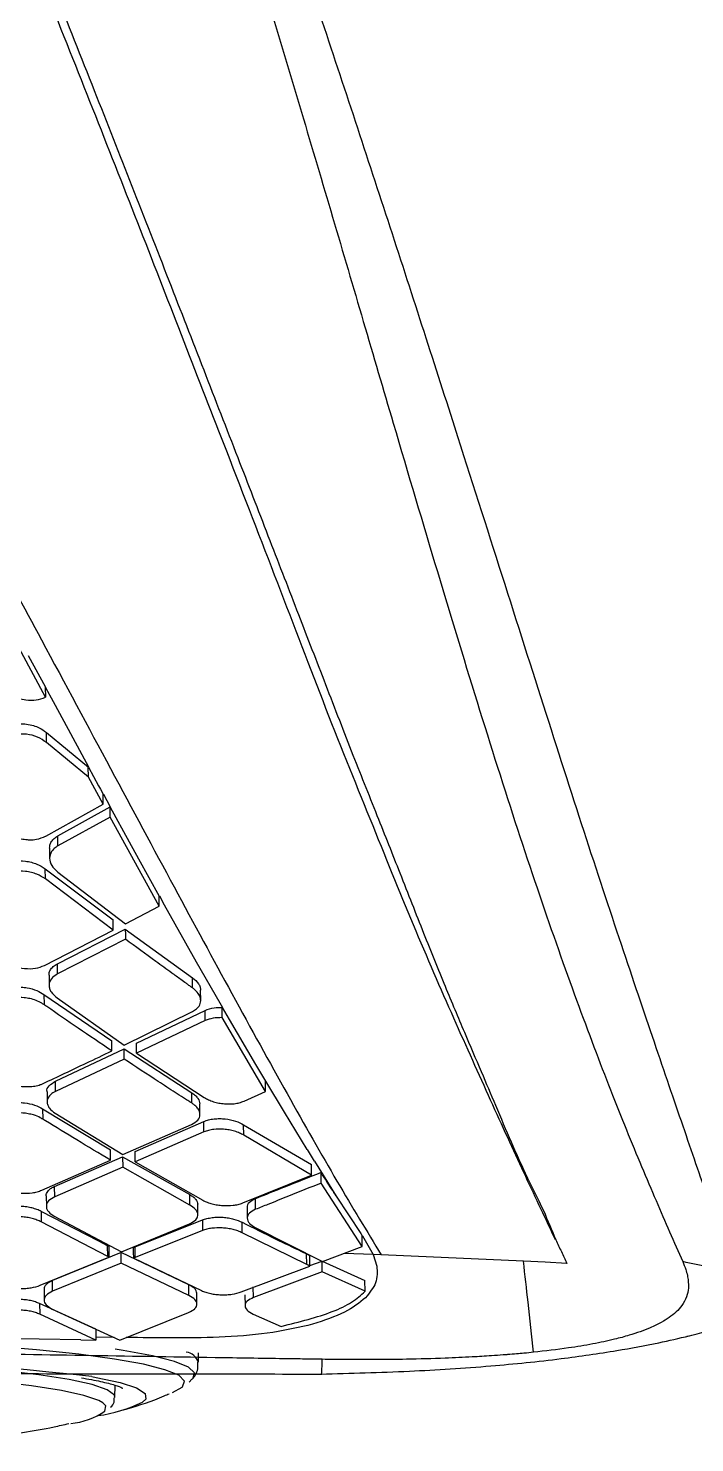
# Model space of a CAD drawing. Extents: x 832 to 912, y 781 to 934.
# Drawn here: x 856.864 to 858.048, y 877.857 to 880.372 of the extents above; entities that cross this region are included whole.
import ezdxf

# ---------------------------------------------------------------- set-up
doc = ezdxf.new("R2010")
doc.units = 0
doc.header["$MEASUREMENT"] = 0
doc.layers.add('1', color=4, linetype='Continuous')

# ---------------------------------------------------------------- blocks, each defined once
blk = doc.blocks.new('pillow top view')
at = {"layer": '1', "color": 3, "linetype": 'Continuous', "lineweight": 25}
for p, q in [((4.2949, -4.7169), (4.2089, -4.5401)), ((4.2676, -4.6417), (4.2956, -4.6992)), ((4.2954, -4.6989), (4.2949, -4.7169)), ((4.2961, -4.6994), (4.3084, -4.7247)), ((4.3086, -4.7252), (4.3261, -4.7609)), ((4.326, -4.7609), (4.3668, -4.8438)), ((4.2937, -4.7974), (4.2942, -4.7794)), ((4.3657, -4.8618), (4.2937, -4.7974)), ((4.2942, -4.7794), (4.3665, -4.844)), ((4.3657, -4.8618), (4.3663, -4.8438)), ((4.3664, -4.8439), (4.3831, -4.8779)), ((4.3901, -4.9112), (4.3658, -4.8618)), ((4.3831, -4.8779), (4.3861, -4.8839)), ((4.3862, -4.8842), (4.3907, -4.8932)), ((4.3901, -4.9112), (4.3907, -4.8932)), ((4.3911, -4.8933), (4.4025, -4.9164)), ((4.2857, -4.9639), (4.3901, -4.9112)), ((4.3074, -4.9639), (4.4024, -4.9164)), ((4.4016, -4.9345), (4.4022, -4.9166)), ((4.4022, -4.9165), (4.4337, -4.9799)), ((4.4016, -4.9345), (4.3068, -4.9819)), ((4.4824, -5.0962), (4.4016, -4.9345)), ((4.3068, -4.9819), (4.3074, -4.9639)), ((4.2917, -4.9856), (4.2911, -5.0035)), ((4.4337, -4.9799), (4.449, -5.0105)), ((4.282, -5.0397), (4.2825, -5.0217)), ((4.2825, -5.0216), (4.3993, -5.1174)), ((4.3046, -5.0286), (4.4213, -5.1249)), ((4.449, -5.0105), (4.4829, -5.0781)), ((4.3988, -5.1355), (4.282, -5.0397)), ((4.4824, -5.0962), (4.483, -5.0782)), ((4.4834, -5.0781), (4.4915, -5.0941)), ((4.4213, -5.1249), (4.4824, -5.0962)), ((4.4914, -5.0942), (4.5442, -5.1974)), ((4.3988, -5.1355), (4.3993, -5.1174)), ((4.2743, -5.1933), (4.3988, -5.1355)), ((4.42, -5.1526), (4.2968, -5.2093)), ((4.2973, -5.1912), (4.4205, -5.1345)), ((4.4205, -5.1345), (4.5363, -5.2257)), ((4.2968, -5.2093), (4.2973, -5.1912)), ((4.5441, -5.1974), (4.5829, -5.2721)), ((4.2817, -5.2112), (4.2811, -5.2292)), ((4.5358, -5.2438), (4.5363, -5.2257)), ((4.2714, -5.2448), (4.2709, -5.2629)), ((4.2714, -5.2447), (4.3885, -5.3318)), ((4.2943, -5.2519), (4.4105, -5.3404)), ((4.5493, -5.2667), (4.5499, -5.2486)), ((4.5829, -5.2721), (4.5853, -5.2767)), ((4.5853, -5.2767), (4.5873, -5.2805)), ((4.5862, -5.2987), (4.5868, -5.2806)), ((4.5868, -5.2806), (4.5985, -5.3027)), ((4.4105, -5.3404), (4.534, -5.2858)), ((4.556, -5.3028), (4.4317, -5.3559)), ((4.4323, -5.3377), (4.5566, -5.2846)), ((4.556, -5.3028), (4.5566, -5.2846)), ((4.658, -5.4332), (4.5862, -5.2987)), ((4.5985, -5.3027), (4.642, -5.3843)), ((4.3879, -5.35), (4.3885, -5.3319)), ((4.2855, -5.3997), (4.4097, -5.3473)), ((4.4092, -5.3655), (4.4097, -5.3473)), ((4.4098, -5.3473), (4.527, -5.43)), ((4.4318, -5.3559), (4.5489, -5.4393)), ((4.4092, -5.3655), (4.2849, -5.418)), ((4.2849, -5.418), (4.2855, -5.3998)), ((4.642, -5.3843), (4.6585, -5.4148)), ((4.2699, -5.4178), (4.2693, -5.4361)), ((4.5264, -5.4484), (4.527, -5.43)), ((4.658, -5.4332), (4.6585, -5.4149)), ((4.6588, -5.4147), (4.6895, -5.4711)), ((4.2609, -5.4479), (4.2604, -5.4662)), ((4.2609, -5.4478), (4.3783, -5.5254)), ((4.2829, -5.4568), (4.4003, -5.535)), ((4.54, -5.4689), (4.5406, -5.4505)), ((4.6194, -5.4485), (4.658, -5.4332)), ((4.4222, -5.5302), (4.5463, -5.482)), ((4.5457, -5.5004), (4.5463, -5.482)), ((4.6897, -5.4711), (4.7275, -5.539)), ((4.4003, -5.535), (4.5244, -5.4861)), ((4.5457, -5.5004), (4.4216, -5.5487)), ((4.6162, -5.5091), (4.6167, -5.4907)), ((4.6167, -5.4907), (4.7342, -5.566)), ((4.3777, -5.5438), (4.3783, -5.5254)), ((4.4216, -5.5487), (4.4222, -5.5303)), ((4.7336, -5.5847), (4.6162, -5.5091)), ((4.2536, -5.5925), (4.3777, -5.5438)), ((4.399, -5.5575), (4.2761, -5.6052)), ((4.2767, -5.5866), (4.3996, -5.539)), ((4.3996, -5.539), (4.399, -5.5575)), ((4.5154, -5.6294), (4.399, -5.5575)), ((4.3996, -5.539), (4.516, -5.6107)), ((4.4216, -5.5487), (4.5391, -5.6219)), ((4.7276, -5.539), (4.7396, -5.5603)), ((4.7336, -5.5847), (4.7342, -5.5661)), ((4.7398, -5.5603), (4.7762, -5.6237)), ((4.7503, -5.5996), (4.7509, -5.5809)), ((4.2611, -5.6029), (4.2606, -5.6215)), ((4.2761, -5.6052), (4.2767, -5.5866)), ((4.6096, -5.6294), (4.7336, -5.5847)), ((4.8189, -5.7153), (4.7504, -5.5996)), ((4.2511, -5.6302), (4.2505, -5.6488)), ((4.252, -5.6307), (4.2511, -5.6302)), ((4.35, -5.6867), (4.252, -5.6307)), ((4.5154, -5.6294), (4.516, -5.6107)), ((4.5291, -5.6474), (4.5297, -5.6286)), ((4.6321, -5.6416), (4.6327, -5.6228)), ((4.7762, -5.6237), (4.8171, -5.692)), ((4.366, -5.7147), (4.2505, -5.6488)), ((4.2739, -5.6396), (4.3907, -5.7079)), ((4.4243, -5.6966), (4.5367, -5.6568)), ((4.5367, -5.6568), (4.5361, -5.6757)), ((4.6172, -5.638), (4.6166, -5.6568)), ((4.3907, -5.7079), (4.5139, -5.6626)), ((4.5361, -5.6757), (4.4149, -5.7186)), ((4.6066, -5.6825), (4.6072, -5.6636)), ((4.7189, -5.7435), (4.6066, -5.6825)), ((4.63, -5.674), (4.7469, -5.7391)), ((4.3902, -5.7087), (4.2662, -5.7539)), ((4.3586, -5.6915), (4.35, -5.6867)), ((4.3665, -5.6959), (4.3586, -5.6915)), ((4.366, -5.7147), (4.3665, -5.6959)), ((4.3896, -5.7277), (4.3902, -5.7088)), ((4.508, -5.7709), (4.3902, -5.7087)), ((4.4127, -5.7007), (4.4155, -5.6997)), ((4.4149, -5.7186), (4.4155, -5.6997)), ((4.4155, -5.6997), (4.4243, -5.6966)), ((4.8171, -5.692), (4.8195, -5.6962)), ((4.8189, -5.7153), (4.8195, -5.6962)), ((4.8199, -5.6961), (4.8376, -5.7302)), ((4.2442, -5.7614), (4.3682, -5.716)), ((4.3896, -5.7277), (4.2656, -5.7728)), ((4.5074, -5.7899), (4.3896, -5.7277)), ((4.4121, -5.7196), (4.5299, -5.7821)), ((4.7107, -5.7197), (4.7195, -5.7244)), ((4.7189, -5.7435), (4.7195, -5.7244)), ((4.7244, -5.7464), (4.725, -5.7272)), ((4.7469, -5.7391), (4.8189, -5.7153)), ((4.8376, -5.7304), (4.7863, -5.7261)), ((4.852, -5.7314), (4.8376, -5.7302)), ((4.8377, -5.7302), (4.8433, -5.7512)), ((5.104, -5.7529), (4.852, -5.7314)), ((4.2656, -5.7728), (4.2662, -5.754)), ((4.6005, -5.7874), (4.7244, -5.7464)), ((4.7458, -5.7574), (4.6219, -5.7982)), ((4.7244, -5.7454), (4.7464, -5.7382)), ((4.7458, -5.7574), (4.7464, -5.7382)), ((4.8206, -5.795), (4.7458, -5.7574)), ((4.7464, -5.7382), (4.8213, -5.7757)), ((4.2506, -5.769), (4.25, -5.7879)), ((4.5074, -5.7899), (4.508, -5.7709)), ((4.6219, -5.7982), (4.6225, -5.779)), ((4.8206, -5.795), (4.8213, -5.7757)), ((4.2418, -5.7938), (4.2412, -5.8127)), ((4.3398, -5.8435), (4.2418, -5.7938)), ((4.2638, -5.8044), (4.3817, -5.8642)), ((4.5212, -5.8057), (4.5218, -5.7867)), ((4.607, -5.793), (4.6064, -5.8121)), ((4.3392, -5.8625), (4.2412, -5.8127)), ((4.3817, -5.8642), (4.5057, -5.82)), ((4.6202, -5.8275), (4.6693, -5.8514)), ((4.3122, -5.861), (4.0694, -5.8472)), ((4.3398, -5.8436), (4.3392, -5.8626)), ((4.3718, -5.8592), (4.3394, -5.8576)), ((4.3122, -5.861), (4.3392, -5.8626))]:
    blk.add_line(p, q, dxfattribs=at)
at = {"layer": '1', "color": 3, "linetype": 'Continuous', "lineweight": 25, "flags": 128}
for points in [[(4.4205, -5.1345), (4.4202, -5.1446), (4.42, -5.1526)], [(4.4318, -5.3559), (4.4321, -5.3457), (4.4323, -5.3377)], [(4.3688, -5.6971), (4.3685, -5.7077), (4.3682, -5.716)], [(4.4121, -5.7196), (4.4124, -5.709), (4.4127, -5.7007)], [(5.1812, -5.7597), (5.1426, -5.7563), (5.104, -5.753)], [(4.7398, -5.9128), (4.728, -5.9122), (4.7187, -5.9117)]]:
    blk.add_lwpolyline(points, dxfattribs=at)
at = {"layer": '1', "color": 3, "linetype": 'Continuous', "lineweight": 25}
for points, knots in [([(5.8884, -5.6198), (5.8879, -5.5739), (5.8869, -5.4801), (5.8764, -5.3125), (5.8606, -5.1355), (5.8401, -4.9558), (5.816, -4.7776), (5.7855, -4.5779), (5.7485, -4.3609), (5.7054, -4.1323), (5.6631, -3.9241), (5.6275, -3.7581), (5.5986, -3.6283), (5.5768, -3.5319), (5.5555, -3.44), (5.535, -3.3527), (5.5146, -3.2676), (5.4921, -3.1748), (5.4647, -3.0634), (5.4292, -2.922), (5.3846, -2.7483), (5.33, -2.5404), (5.2651, -2.2989), (5.1892, -2.0226), (5.1049, -1.7212), (5.0444, -1.5096), (5.0142, -1.4037)], [0, 0, 0, 0, 0.057912, 0.118209, 0.174442, 0.226943, 0.275916, 0.321493, 0.383596, 0.437845, 0.484672, 0.527325, 0.549538, 0.570566, 0.590423, 0.609121, 0.62667, 0.644687, 0.667926, 0.696694, 0.732769, 0.774945, 0.823277, 0.877866, 0.93885, 1, 1, 1, 1]), ([(4.9473, -1.4482), (4.9907, -1.5933), (5.0774, -1.8832), (5.2023, -2.3076), (5.3209, -2.7224), (5.4311, -3.1261), (5.5317, -3.5189), (5.6212, -3.8994), (5.6983, -4.2645), (5.7608, -4.6093), (5.8041, -4.9026), (5.8318, -5.1484), (5.8478, -5.3513), (5.8551, -5.5369), (5.8537, -5.6395), (5.853, -5.6908)], [0, 0, 0, 0, 0.083388, 0.166545, 0.249266, 0.331863, 0.414655, 0.498053, 0.581911, 0.665729, 0.748937, 0.811246, 0.87376, 0.936869, 1, 1, 1, 1]), ([(4.2995, -1.9283), (4.3399, -2.0605), (4.4207, -2.3249), (4.5331, -2.7213), (4.641, -3.1154), (4.7429, -3.5051), (4.8402, -3.8875), (4.9254, -4.2283), (5.0004, -4.524), (5.0658, -4.7741), (5.1285, -5.0031), (5.1887, -5.2056), (5.2451, -5.3806), (5.2967, -5.5297), (5.3448, -5.6576), (5.3729, -5.7291), (5.3869, -5.7648)], [0, 0, 0, 0, 0.082411, 0.164951, 0.247638, 0.330248, 0.412935, 0.496232, 0.559503, 0.622548, 0.685579, 0.749219, 0.81255, 0.875197, 0.937632, 1, 1, 1, 1]), ([(4.3322, -1.9182), (4.3762, -2.052), (4.4641, -2.3201), (4.5899, -2.7209), (4.7118, -3.119), (4.8279, -3.5118), (4.9382, -3.8969), (5.0335, -4.2391), (5.115, -4.5349), (5.1836, -4.7841), (5.2464, -5.0114), (5.3043, -5.2119), (5.3555, -5.3861), (5.4001, -5.5354), (5.4388, -5.6648), (5.4612, -5.7372), (5.4724, -5.7733)], [0, 0, 0, 0, 0.082589, 0.165416, 0.24837, 0.331192, 0.414034, 0.497446, 0.56062, 0.623393, 0.686188, 0.749611, 0.812567, 0.875073, 0.937549, 1, 1, 1, 1]), ([(5.1625, -5.717), (5.1467, -5.6799), (5.1151, -5.6058), (5.0619, -5.4761), (5.0024, -5.3291), (4.937, -5.1615), (4.8688, -4.9716), (4.7929, -4.7604), (4.717, -4.5331), (4.6186, -4.2465), (4.4985, -3.8956), (4.3534, -3.4812), (4.201, -3.059), (4.042, -2.6332), (3.9299, -2.3481), (3.8738, -2.2056)], [0, 0, 0, 0, 0.062561, 0.125095, 0.187382, 0.249789, 0.312754, 0.37631, 0.439124, 0.501607, 0.601699, 0.701611, 0.80118, 0.900668, 1, 1, 1, 1]), ([(3.8885, -2.2006), (3.935, -2.3188), (4.0304, -2.5613), (4.1653, -2.9208), (4.2982, -3.2842), (4.4239, -3.6386), (4.5432, -3.9828), (4.6346, -4.2493), (4.7017, -4.4451), (4.7473, -4.5792), (4.7916, -4.709), (4.834, -4.833), (4.8751, -4.9492), (4.9139, -5.0592), (4.9495, -5.1621), (4.9837, -5.2573), (5.0147, -5.3401), (5.042, -5.4113), (5.0667, -5.4774), (5.0899, -5.5386), (5.1154, -5.6023), (5.1429, -5.6615), (5.1567, -5.6997), (5.163, -5.717)], [0, 0, 0, 0, 0.082249, 0.168726, 0.250938, 0.337838, 0.421226, 0.501438, 0.538138, 0.573957, 0.608923, 0.645818, 0.681064, 0.714276, 0.751294, 0.786327, 0.81865, 0.848238, 0.87506, 0.90615, 0.934321, 0.970126, 1, 1, 1, 1]), ([(3.4867, -3.0464), (3.5613, -3.1829), (3.7109, -3.4565), (3.9182, -3.8593), (4.1133, -4.2486), (4.2745, -4.5782), (4.4057, -4.8484), (4.5102, -5.0634), (4.6074, -5.2619), (4.6972, -5.4412), (4.7802, -5.6021), (4.8281, -5.6884), (4.852, -5.7315)], [0, 0, 0, 0, 0.128088, 0.256805, 0.38361, 0.50883, 0.593009, 0.67492, 0.754537, 0.836903, 0.918629, 1, 1, 1, 1]), ([(4.2272, -4.7041), (4.2319, -4.7078), (4.2371, -4.7119), (4.2446, -4.7153), (4.2504, -4.7178), (4.2619, -4.721), (4.279, -4.7221), (4.2896, -4.7187), (4.2949, -4.7169)], [0, 0, 0, 0, 0.249673, 0.279532, 0.331353, 0.500502, 0.75044, 1, 1, 1, 1]), ([(4.2238, -4.7681), (4.2283, -4.7662), (4.2357, -4.7632), (4.2483, -4.7622), (4.2599, -4.763), (4.2714, -4.766), (4.2836, -4.7711), (4.2903, -4.7763), (4.2942, -4.7794)], [0, 0, 0, 0, 0.216155, 0.35022, 0.501063, 0.661205, 0.797879, 1, 1, 1, 1]), ([(4.2937, -4.7974), (4.2886, -4.7937), (4.2786, -4.7862), (4.259, -4.7806), (4.2392, -4.7799), (4.2286, -4.784), (4.2233, -4.7861)], [0, 0, 0, 0, 0.249871, 0.499995, 0.75017, 1, 1, 1, 1]), ([(4.2153, -4.953), (4.2199, -4.9563), (4.2271, -4.9615), (4.2395, -4.9661), (4.2472, -4.9679), (4.2529, -4.9687), (4.2594, -4.9693), (4.2716, -4.9691), (4.2804, -4.9658), (4.2856, -4.9639)], [0, 0, 0, 0, 0.230969, 0.360898, 0.500014, 0.528951, 0.580398, 0.750363, 1, 1, 1, 1]), ([(4.2918, -4.9856), (4.2919, -4.9837), (4.2923, -4.9796), (4.2953, -4.9737), (4.3002, -4.9681), (4.305, -4.9653), (4.3074, -4.9639)], [0, 0, 0, 0, 0.215348, 0.470258, 0.731758, 1, 1, 1, 1]), ([(4.3068, -4.9819), (4.3044, -4.9833), (4.2997, -4.9861), (4.2935, -4.993), (4.2899, -5.0031), (4.2928, -5.0166), (4.3006, -5.0246), (4.3046, -5.0286)], [0, 0, 0, 0, 0.136359, 0.265415, 0.500814, 0.750559, 1, 1, 1, 1]), ([(4.282, -5.0397), (4.2773, -5.0364), (4.2701, -5.0314), (4.2577, -5.0269), (4.2443, -5.0239), (4.2273, -5.0234), (4.2168, -5.0272), (4.2115, -5.0291)], [0, 0, 0, 0, 0.230738, 0.360887, 0.500615, 0.750228, 1, 1, 1, 1]), ([(4.2121, -5.0111), (4.2174, -5.0092), (4.2279, -5.0054), (4.245, -5.0059), (4.2583, -5.0089), (4.2707, -5.0134), (4.2779, -5.0184), (4.2825, -5.0216)], [0, 0, 0, 0, 0.250595, 0.500819, 0.640355, 0.770167, 1, 1, 1, 1]), ([(4.5358, -5.2438), (4.5351, -5.2433), (4.5339, -5.2424), (4.5318, -5.2408), (4.5287, -5.2384), (4.5232, -5.2341), (4.5133, -5.2264), (4.496, -5.2128), (4.4641, -5.1877), (4.4375, -5.1665), (4.42, -5.1526)], [0, 0, 0, 0, 0.017052, 0.030414, 0.054398, 0.097301, 0.174038, 0.31054, 0.546082, 1, 1, 1, 1]), ([(4.2039, -5.1834), (4.209, -5.1866), (4.2191, -5.1932), (4.2389, -5.198), (4.2587, -5.1986), (4.2691, -5.1951), (4.2744, -5.1933)], [0, 0, 0, 0, 0.249422, 0.499789, 0.74922, 1, 1, 1, 1]), ([(4.2819, -5.2112), (4.2819, -5.2101), (4.2819, -5.2067), (4.2844, -5.2015), (4.2893, -5.1956), (4.2946, -5.1927), (4.2973, -5.1912)], [0, 0, 0, 0, 0.142733, 0.411518, 0.697264, 1, 1, 1, 1]), ([(4.201, -5.2352), (4.2041, -5.234), (4.2102, -5.2317), (4.2209, -5.2302), (4.2315, -5.2302), (4.2446, -5.232), (4.259, -5.2366), (4.2675, -5.2422), (4.2714, -5.2447)], [0, 0, 0, 0, 0.155961, 0.303026, 0.441238, 0.570656, 0.802318, 1, 1, 1, 1]), ([(4.2968, -5.2093), (4.2926, -5.2118), (4.2842, -5.2169), (4.2806, -5.2266), (4.2814, -5.2347), (4.2847, -5.2429), (4.2905, -5.2483), (4.2943, -5.2519)], [0, 0, 0, 0, 0.249559, 0.499434, 0.630937, 0.758309, 1, 1, 1, 1]), ([(4.5363, -5.2257), (4.5402, -5.2293), (4.546, -5.2347), (4.5495, -5.2427), (4.5497, -5.2466), (4.5498, -5.2486)], [0, 0, 0, 0, 0.491322, 0.748537, 1, 1, 1, 1]), ([(4.2709, -5.2629), (4.2704, -5.2626), (4.2691, -5.2618), (4.2648, -5.2588), (4.2572, -5.2547), (4.2466, -5.2512), (4.2335, -5.2486), (4.2209, -5.2482), (4.2089, -5.25), (4.2034, -5.2522), (4.2004, -5.2533)], [0, 0, 0, 0, 0.025399, 0.07036, 0.219455, 0.371805, 0.495756, 0.723916, 0.85114, 1, 1, 1, 1]), ([(4.534, -5.2858), (4.5366, -5.2843), (4.5415, -5.2817), (4.5473, -5.2755), (4.5498, -5.2685), (4.5489, -5.2607), (4.5454, -5.253), (4.5402, -5.2479), (4.5362, -5.2442), (4.5358, -5.2438)], [0, 0, 0, 0, 0.153996, 0.284163, 0.503222, 0.629079, 0.773857, 0.974197, 1, 1, 1, 1]), ([(4.3879, -5.35), (4.3685, -5.3358), (4.3311, -5.3083), (4.2933, -5.28), (4.275, -5.266), (4.2747, -5.2657), (4.2734, -5.2648), (4.2722, -5.2639), (4.271, -5.2629), (4.2709, -5.2629), (4.2709, -5.2629), (4.2709, -5.2629)], [0, 0, 0, 0, 0.496622, 0.959959, 0.966008, 0.9681, 0.968333, 0.997854, 0.999384, 0.99993, 1, 1, 1, 1]), ([(4.5566, -5.2846), (4.5617, -5.2829), (4.5708, -5.2799), (4.5821, -5.2804), (4.5871, -5.2805)], [0, 0, 0, 0, 0.5620662, 1, 1, 1, 1]), ([(4.5862, -5.2987), (4.5806, -5.2986), (4.5694, -5.2983), (4.5605, -5.3013), (4.556, -5.3028)], [0, 0, 0, 0, 0.498902, 1, 1, 1, 1]), ([(4.2637, -5.403), (4.2897, -5.392), (4.3311, -5.3743), (4.3725, -5.3566), (4.3879, -5.35)], [0, 0, 0, 0, 0.62805, 1, 1, 1, 1]), ([(4.5264, -5.4484), (4.5263, -5.4483), (4.5262, -5.4482), (4.5259, -5.448), (4.5257, -5.4479), (4.5255, -5.4478), (4.5252, -5.4475), (4.5243, -5.4469), (4.5222, -5.4455), (4.5179, -5.4425), (4.5095, -5.4367), (4.4925, -5.4248), (4.4583, -5.4008), (4.4289, -5.3796), (4.4092, -5.3655)], [0, 0, 0, 0, 0.0018557, 0.0037456, 0.006643, 0.007661, 0.0077775, 0.0154875, 0.0309065, 0.0617715, 0.1235681, 0.2474861, 0.4966046, 1, 1, 1, 1]), ([(4.1932, -5.3944), (4.1956, -5.3959), (4.2004, -5.399), (4.2091, -5.4027), (4.2185, -5.4054), (4.2282, -5.4071), (4.2385, -5.4078), (4.2488, -5.4072), (4.2575, -5.4053), (4.262, -5.4037), (4.2637, -5.4031)], [0, 0, 0, 0, 0.124901, 0.249759, 0.374787, 0.500091, 0.622293, 0.766305, 0.912629, 1, 1, 1, 1]), ([(4.27, -5.4178), (4.27, -5.4177), (4.2688, -5.4139), (4.2733, -5.407), (4.2814, -5.4022), (4.2855, -5.3997)], [0, 0, 0, 0, 0.014058, 0.507249, 1, 1, 1, 1]), ([(4.2849, -5.418), (4.2833, -5.4188), (4.2788, -5.4209), (4.2721, -5.4264), (4.2687, -5.4339), (4.2698, -5.4415), (4.2733, -5.4489), (4.2791, -5.4537), (4.2829, -5.4568)], [0, 0, 0, 0, 0.091968, 0.250207, 0.499731, 0.637344, 0.766687, 1, 1, 1, 1]), ([(4.527, -5.43), (4.5292, -5.4317), (4.5335, -5.4351), (4.5392, -5.4422), (4.54, -5.4472), (4.5404, -5.4505)], [0, 0, 0, 0, 0.265047, 0.523132, 1, 1, 1, 1]), ([(4.2604, -5.4662), (4.2599, -5.4659), (4.2586, -5.4653), (4.2537, -5.4621), (4.2458, -5.4585), (4.2351, -5.4555), (4.2225, -5.4534), (4.2097, -5.4533), (4.1979, -5.4551), (4.1926, -5.457), (4.1899, -5.458)], [0, 0, 0, 0, 0.0247184, 0.074696, 0.2510237, 0.3742962, 0.5008329, 0.7312498, 0.8609096, 1, 1, 1, 1]), ([(4.1904, -5.4397), (4.1933, -5.4387), (4.1988, -5.4367), (4.2087, -5.4352), (4.2188, -5.4349), (4.2318, -5.4361), (4.2473, -5.44), (4.2565, -5.4453), (4.2609, -5.4478)], [0, 0, 0, 0, 0.14305, 0.280701, 0.413089, 0.540343, 0.779105, 1, 1, 1, 1]), ([(4.5244, -5.4861), (4.5286, -5.484), (4.5369, -5.4798), (4.5405, -5.4711), (4.5396, -5.4637), (4.5364, -5.4574), (4.5316, -5.4523), (4.5277, -5.4497), (4.5265, -5.4485), (4.5264, -5.4484)], [0, 0, 0, 0, 0.250078, 0.498675, 0.628278, 0.77526, 0.932812, 0.991468, 1, 1, 1, 1]), ([(4.5489, -5.4393), (4.5513, -5.4408), (4.5561, -5.4439), (4.5648, -5.4475), (4.5743, -5.4503), (4.5867, -5.4525), (4.5994, -5.4529), (4.6112, -5.4513), (4.6166, -5.4495), (4.6194, -5.4485)], [0, 0, 0, 0, 0.12495, 0.249804, 0.374851, 0.50038, 0.726801, 0.857619, 1, 1, 1, 1]), ([(4.3777, -5.5438), (4.3583, -5.5312), (4.3208, -5.5069), (4.283, -5.4813), (4.2645, -5.469), (4.2642, -5.4688), (4.2641, -5.4687), (4.263, -5.4678), (4.2617, -5.467), (4.2605, -5.4662), (4.2604, -5.4662), (4.2604, -5.4662), (4.2604, -5.4662)], [0, 0, 0, 0, 0.496571, 0.960008, 0.966039, 0.967655, 0.968246, 0.968328, 0.997877, 0.999403, 0.999938, 1, 1, 1, 1]), ([(4.5463, -5.482), (4.5491, -5.481), (4.5546, -5.4792), (4.5644, -5.4779), (4.5745, -5.4777), (4.5875, -5.479), (4.603, -5.4829), (4.6123, -5.4881), (4.6167, -5.4907)], [0, 0, 0, 0, 0.14294, 0.28039, 0.412558, 0.539646, 0.778328, 1, 1, 1, 1]), ([(4.6162, -5.5091), (4.6138, -5.5077), (4.6091, -5.5048), (4.6004, -5.5013), (4.5909, -5.4986), (4.5782, -5.4964), (4.5655, -5.4962), (4.5537, -5.4978), (4.5484, -5.4995), (4.5457, -5.5004)], [0, 0, 0, 0, 0.123481, 0.247794, 0.37335, 0.500533, 0.731312, 0.860974, 1, 1, 1, 1]), ([(-5.2537, -5.5368), (-5.1546, -5.5407), (-4.9525, -5.5486), (-4.664, -5.5598), (-4.405, -5.5697), (-4.196, -5.5776), (-4.0199, -5.5843), (-3.8558, -5.5905), (-3.6811, -5.5972), (-3.4658, -5.6053), (-3.2041, -5.6152), (-2.8915, -5.6269), (-2.5502, -5.6398), (-2.0255, -5.6597), (-1.3376, -5.6861), (-0.5048, -5.7191), (0.4298, -5.757), (1.4714, -5.8004), (2.367, -5.8388), (3.0054, -5.8661), (3.4037, -5.8831), (3.8366, -5.9015), (4.2853, -5.9204), (4.5897, -5.9329), (4.7377, -5.939)], [0, 0, 0, 0, 0.029764, 0.060686, 0.086609, 0.107532, 0.123453, 0.139473, 0.156828, 0.175894, 0.204114, 0.235404, 0.269759, 0.306592, 0.392937, 0.476282, 0.556631, 0.673579, 0.789037, 0.825557, 0.865275, 0.908612, 0.955569, 1, 1, 1, 1]), ([(4.7509, -5.5809), (4.7289, -5.5887), (4.6895, -5.6027), (4.6501, -5.6167), (4.6327, -5.6228)], [0, 0, 0, 0, 0.559996, 1, 1, 1, 1]), ([(4.7762, -5.6236), (4.7709, -5.6148), (4.7626, -5.6008), (4.7541, -5.5863), (4.7509, -5.5809)], [0, 0, 0, 0, 0.627978, 1, 1, 1, 1]), ([(4.1831, -5.5854), (4.1855, -5.5868), (4.1904, -5.5895), (4.1992, -5.5927), (4.2086, -5.5951), (4.2212, -5.5969), (4.2339, -5.5969), (4.2457, -5.5952), (4.2509, -5.5934), (4.2536, -5.5925)], [0, 0, 0, 0, 0.128025, 0.253934, 0.378099, 0.500967, 0.734028, 0.862921, 1, 1, 1, 1]), ([(4.2761, -5.6052), (4.272, -5.6073), (4.2636, -5.6115), (4.26, -5.6195), (4.261, -5.6263), (4.2646, -5.6329), (4.2703, -5.637), (4.2739, -5.6396)], [0, 0, 0, 0, 0.248673, 0.498766, 0.643402, 0.775227, 1, 1, 1, 1]), ([(4.2612, -5.6029), (4.2612, -5.6027), (4.2608, -5.5999), (4.2633, -5.5954), (4.2687, -5.5903), (4.2736, -5.5878), (4.2764, -5.5867), (4.2767, -5.5866)], [0, 0, 0, 0, 0.024731, 0.41862, 0.712765, 0.965846, 1, 1, 1, 1]), ([(4.7503, -5.5996), (4.7306, -5.6066), (4.6986, -5.618), (4.6592, -5.632), (4.6395, -5.639), (4.6321, -5.6416)], [0, 0, 0, 0, 0.5, 0.813765, 1, 1, 1, 1]), ([(4.2511, -5.6302), (4.2487, -5.6289), (4.2439, -5.6263), (4.2351, -5.6233), (4.2257, -5.621), (4.213, -5.6193), (4.2001, -5.6194), (4.1884, -5.6212), (4.1832, -5.6229), (4.1805, -5.6238)], [0, 0, 0, 0, 0.126883, 0.252401, 0.376991, 0.501172, 0.736661, 0.864848, 1, 1, 1, 1]), ([(4.5139, -5.6626), (4.518, -5.6606), (4.5259, -5.6569), (4.5288, -5.651), (4.5293, -5.6463), (4.5286, -5.6426), (4.525, -5.6362), (4.5191, -5.632), (4.5154, -5.6294)], [0, 0, 0, 0, 0.248653, 0.473592, 0.499383, 0.642195, 0.773274, 1, 1, 1, 1]), ([(4.516, -5.6107), (4.5182, -5.6122), (4.5225, -5.615), (4.5283, -5.6213), (4.5291, -5.6257), (4.5296, -5.6286)], [0, 0, 0, 0, 0.258053, 0.512464, 1, 1, 1, 1]), ([(4.5391, -5.6219), (4.5415, -5.6232), (4.5464, -5.6259), (4.5552, -5.629), (4.5646, -5.6313), (4.5772, -5.6332), (4.59, -5.6334), (4.6017, -5.6318), (4.6069, -5.6302), (4.6096, -5.6294)], [0, 0, 0, 0, 0.128243, 0.254121, 0.378124, 0.500855, 0.733677, 0.862661, 1, 1, 1, 1]), ([(4.6327, -5.6228), (4.6287, -5.6248), (4.6207, -5.6287), (4.6162, -5.6346), (4.6173, -5.6378), (4.6174, -5.638)], [0, 0, 0, 0, 0.485848, 0.971912, 1, 1, 1, 1]), ([(4.7187, -5.9117), (4.7181, -5.9116), (4.7134, -5.9114), (4.6978, -5.9105), (4.6421, -5.9075), (4.4341, -5.896), (3.6248, -5.8504), (2.0244, -5.7571), (0.579, -5.6935), (-0.2534, -5.6569)], [0, 0, 0, 0, 0.000353, 0.002828, 0.009436, 0.033986, 0.128384, 0.498019, 1, 1, 1, 1]), ([(4.2505, -5.6488), (4.2481, -5.6476), (4.2433, -5.645), (4.2345, -5.6419), (4.2251, -5.6397), (4.2124, -5.6379), (4.1995, -5.638), (4.1878, -5.6398), (4.1826, -5.6415), (4.18, -5.6424)], [0, 0, 0, 0, 0.126873, 0.252381, 0.376981, 0.501138, 0.736684, 0.86488, 1, 1, 1, 1]), ([(4.5367, -5.6568), (4.5393, -5.656), (4.5446, -5.6544), (4.5539, -5.6531), (4.5637, -5.6527), (4.5737, -5.6533), (4.5833, -5.6549), (4.5954, -5.6579), (4.6025, -5.6613), (4.6072, -5.6636)], [0, 0, 0, 0, 0.136456, 0.26883, 0.397523, 0.522921, 0.645492, 0.765711, 1, 1, 1, 1]), ([(4.6321, -5.6416), (4.628, -5.6436), (4.6196, -5.6475), (4.616, -5.655), (4.6171, -5.6614), (4.6206, -5.6676), (4.6264, -5.6716), (4.63, -5.674)], [0, 0, 0, 0, 0.248621, 0.499056, 0.644589, 0.776665, 1, 1, 1, 1]), ([(4.6066, -5.6825), (4.6042, -5.6812), (4.5994, -5.6787), (4.5906, -5.6758), (4.5812, -5.6736), (4.5684, -5.6718), (4.5555, -5.6717), (4.5438, -5.6733), (4.5387, -5.6749), (4.5361, -5.6757)], [0, 0, 0, 0, 0.127181, 0.252673, 0.377092, 0.501042, 0.736259, 0.864544, 1, 1, 1, 1]), ([(4.6072, -5.6636), (4.6268, -5.6745), (4.6614, -5.6938), (4.6958, -5.7119), (4.7107, -5.7197)], [0, 0, 0, 0, 0.566763, 1, 1, 1, 1]), ([(4.3688, -5.6971), (4.3684, -5.6969), (4.3676, -5.6964), (4.3669, -5.696), (4.3665, -5.6959)], [0, 0, 0, 0, 0.5602623, 1, 1, 1, 1]), ([(4.3682, -5.716), (4.3678, -5.7157), (4.367, -5.7153), (4.3663, -5.7149), (4.366, -5.7147)], [0, 0, 0, 0, 0.560092, 1, 1, 1, 1]), ([(4.4149, -5.7186), (4.4144, -5.7188), (4.4135, -5.7191), (4.4125, -5.7195), (4.4121, -5.7196)], [0, 0, 0, 0, 0.560134, 1, 1, 1, 1]), ([(4.7195, -5.7244), (4.7205, -5.7249), (4.7224, -5.7258), (4.7242, -5.7268), (4.725, -5.7272)], [0, 0, 0, 0, 0.56004, 1, 1, 1, 1]), ([(5.163, -5.717), (5.1661, -5.7242), (5.1722, -5.7386), (5.1782, -5.7526), (5.1812, -5.7597)], [0, 0, 0, 0, 0.497507, 1, 1, 1, 1]), ([(4.1736, -5.7563), (4.1761, -5.7575), (4.1809, -5.7599), (4.1898, -5.7627), (4.1991, -5.7646), (4.2088, -5.7657), (4.2185, -5.7659), (4.2313, -5.7651), (4.239, -5.7629), (4.2442, -5.7614)], [0, 0, 0, 0, 0.130335, 0.256806, 0.379918, 0.500283, 0.623232, 0.749276, 1, 1, 1, 1]), ([(4.2662, -5.7539), (4.2626, -5.7555), (4.2566, -5.7582), (4.2521, -5.7635), (4.2503, -5.767), (4.2507, -5.7689), (4.2507, -5.769)], [0, 0, 0, 0, 0.39917, 0.6679337, 0.9824374, 1, 1, 1, 1]), ([(4.7244, -5.7464), (4.7234, -5.7458), (4.7216, -5.7449), (4.7197, -5.7439), (4.7189, -5.7435)], [0, 0, 0, 0, 0.559882, 1, 1, 1, 1]), ([(4.8433, -5.7512), (4.8435, -5.7612), (4.8439, -5.7807), (4.8285, -5.798), (4.8211, -5.8064)], [0, 0, 0, 0, 0.51287, 1, 1, 1, 1]), ([(5.1154, -5.9153), (5.1134, -5.8859), (5.11, -5.8333), (5.1059, -5.7775), (5.104, -5.753)], [0, 0, 0, 0, 0.559575, 1, 1, 1, 1]), ([(4.2656, -5.7728), (4.2613, -5.7748), (4.2565, -5.7771), (4.2532, -5.7805), (4.2511, -5.7831), (4.2492, -5.7885), (4.2518, -5.7966), (4.2598, -5.8018), (4.2638, -5.8044)], [0, 0, 0, 0, 0.249013, 0.280464, 0.332994, 0.500879, 0.751761, 1, 1, 1, 1]), ([(4.5217, -5.7867), (4.5215, -5.7851), (4.5213, -5.7821), (4.5174, -5.7766), (4.5116, -5.7731), (4.508, -5.7709)], [0, 0, 0, 0, 0.282303, 0.552827, 1, 1, 1, 1]), ([(4.5299, -5.7821), (4.5324, -5.7833), (4.5373, -5.7855), (4.5461, -5.7882), (4.5555, -5.79), (4.5652, -5.7911), (4.5749, -5.7914), (4.5877, -5.7907), (4.5954, -5.7887), (4.6005, -5.7874)], [0, 0, 0, 0, 0.130666, 0.257141, 0.380056, 0.500235, 0.622997, 0.74888, 1, 1, 1, 1]), ([(5.3869, -5.7648), (5.3886, -5.7695), (5.3917, -5.7779), (5.3944, -5.7894), (5.3953, -5.7981), (5.3955, -5.8056), (5.3952, -5.8151), (5.3918, -5.8279), (5.3839, -5.8417), (5.3725, -5.8536), (5.3598, -5.8631), (5.3441, -5.872), (5.3264, -5.8797), (5.3067, -5.8864), (5.2854, -5.8924), (5.2577, -5.8988), (5.2213, -5.905), (5.1731, -5.9111), (5.1365, -5.9138), (5.1154, -5.9153)], [0, 0, 0, 0, 0.065071, 0.117528, 0.164418, 0.192892, 0.2281, 0.305987, 0.387462, 0.446911, 0.50322, 0.552425, 0.610396, 0.654967, 0.698808, 0.75237, 0.824236, 0.898692, 1, 1, 1, 1]), ([(5.4724, -5.7733), (5.4635, -5.7746), (5.4512, -5.7763), (5.4234, -5.775), (5.4029, -5.7693), (5.3869, -5.7648)], [0, 0, 0, 0, 0.3618783, 0.5029836, 1, 1, 1, 1]), ([(4.2413, -5.8127), (4.2388, -5.8116), (4.234, -5.8093), (4.2252, -5.8067), (4.2158, -5.8049), (4.2031, -5.8036), (4.1902, -5.8039), (4.1784, -5.8058), (4.1733, -5.8075), (4.1706, -5.8084)], [0, 0, 0, 0, 0.129789, 0.256077, 0.379379, 0.50027, 0.738431, 0.866231, 1, 1, 1, 1]), ([(4.2418, -5.7938), (4.2394, -5.7927), (4.2347, -5.7905), (4.226, -5.7878), (4.2167, -5.786), (4.2071, -5.785), (4.1974, -5.7848), (4.188, -5.7854), (4.179, -5.787), (4.1738, -5.7887), (4.1712, -5.7895)], [0, 0, 0, 0, 0.127618, 0.252678, 0.375709, 0.49729, 0.616022, 0.73909, 0.866942, 1, 1, 1, 1]), ([(4.5057, -5.82), (4.51, -5.8181), (4.5147, -5.816), (4.518, -5.8129), (4.5201, -5.8104), (4.522, -5.8053), (4.5195, -5.7976), (4.5114, -5.7924), (4.5074, -5.7899)], [0, 0, 0, 0, 0.248875, 0.27696, 0.328417, 0.501054, 0.752287, 1, 1, 1, 1]), ([(4.6219, -5.7982), (4.6177, -5.8001), (4.612, -5.8026), (4.6076, -5.8074), (4.6056, -5.8126), (4.6081, -5.8202), (4.6162, -5.8251), (4.6202, -5.8275)], [0, 0, 0, 0, 0.248837, 0.333174, 0.500941, 0.752124, 1, 1, 1, 1]), ([(4.6693, -5.8514), (4.7018, -5.8446), (4.7507, -5.8345), (4.7982, -5.8138), (4.8132, -5.8013), (4.8206, -5.795)], [0, 0, 0, 0, 0.499333, 0.74974, 1, 1, 1, 1]), ([(4.8211, -5.8064), (4.8097, -5.815), (4.787, -5.8322), (4.7458, -5.8439), (4.7252, -5.8498)], [0, 0, 0, 0, 0.499617, 1, 1, 1, 1]), ([(4.7252, -5.8498), (4.7022, -5.8542), (4.6545, -5.8634), (4.5699, -5.8671), (4.5086, -5.8657), (4.4498, -5.8631), (4.4196, -5.8616), (4.3928, -5.8602)], [0, 0, 0, 0, 0.237642, 0.49199, 0.738826, 0.768386, 1, 1, 1, 1]), ([(4.7366, -5.939), (4.789, -5.9397), (4.8898, -5.9409), (5.0328, -5.9375), (5.1566, -5.93), (5.2566, -5.9195), (5.3317, -5.909), (5.375, -5.9006), (5.3932, -5.8971)], [0, 0, 0, 0, 0.235589, 0.45348, 0.642765, 0.796486, 0.914214, 1, 1, 1, 1]), ([(5.3888, -5.8978), (5.4014, -5.8953), (5.4173, -5.8922), (5.4275, -5.8877), (5.4296, -5.8868)], [0, 0, 0, 0, 0.794682, 1, 1, 1, 1]), ([(4.7377, -5.9379), (4.7379, -5.9375), (4.7382, -5.9367), (4.7392, -5.9212), (4.7398, -5.9128)], [0, 0, 0, 0, 0.4601843, 1, 1, 1, 1]), ([(5.1154, -5.9153), (5.1098, -5.9157), (5.0998, -5.9163), (5.0845, -5.9171), (5.0746, -5.9175), (5.0685, -5.9177), (5.0659, -5.9178), (5.0564, -5.9182), (5.0362, -5.9188), (5.0019, -5.9195), (4.9515, -5.9197), (4.8931, -5.919), (4.834, -5.9172), (4.7841, -5.9152), (4.7536, -5.9136), (4.7398, -5.9128)], [0, 0, 0, 0, 0.04653, 0.082489, 0.126134, 0.126895, 0.132432, 0.147444, 0.203771, 0.295537, 0.422907, 0.605359, 0.758854, 0.890317, 1, 1, 1, 1])]:
    blk.add_open_spline(points, degree=3, knots=knots, dxfattribs=at)
blk = doc.blocks.new('2026 SOVEREIGN HL')
at = {"layer": '1', "color": 3, "linetype": 'Continuous', "lineweight": 25}
for p, q in [((25.437, 80.9051), (25.437, 80.9219)), ((25.2887, 80.8425), (25.2891, 80.864)), ((25.4205, 80.8697), (25.4256, 80.8747))]:
    blk.add_line(p, q, dxfattribs=at)
at = {"layer": '1', "color": 3, "linetype": 'Continuous', "lineweight": 25, "flags": 128}
for points in [[(25.4081, 80.8605), (25.4089, 80.8612), (25.4125, 80.8715), (25.402, 80.8817), (25.3775, 80.8917), (25.3393, 80.9013), (25.288, 80.9105), (25.2244, 80.9191), (25.1493, 80.927), (25.0639, 80.934), (24.9847, 80.9392)], [(25.2887, 80.8423), (25.2877, 80.8462), (25.275, 80.8558), (25.248, 80.8652), (25.2072, 80.8742), (25.1534, 80.8826), (25.0873, 80.8904), (25.0102, 80.8973), (24.9233, 80.9033), (24.8282, 80.9083), (24.7264, 80.9121), (24.6198, 80.9148), (24.5101, 80.9162), (24.3993, 80.9164), (24.2891, 80.9152), (24.1816, 80.9129), (24.0785, 80.9093)], [(25.4279, 80.8773), (25.43, 80.886), (25.4193, 80.8963), (25.3944, 80.9065), (25.3555, 80.9164), (25.3033, 80.9257), (25.2892, 80.9279)], [(25.2672, 80.8327), (25.26, 80.8368), (25.2335, 80.846), (25.1935, 80.8549), (25.1406, 80.8631), (25.0757, 80.8708), (25, 80.8776), (24.9147, 80.8835), (24.8212, 80.8884), (24.7213, 80.8921), (24.6166, 80.8947), (24.5089, 80.8961), (24.4, 80.8963), (24.2919, 80.8952), (24.1862, 80.8929), (24.085, 80.8894)], [(25.2473, 80.8793), (25.255, 80.878), (25.2978, 80.8688), (25.3272, 80.8592), (25.3425, 80.8494), (25.3437, 80.8395), (25.3379, 80.8339)], [(25.3908, 80.851), (25.3911, 80.8511), (25.4081, 80.8605)], [(25.2709, 80.8181), (25.2725, 80.8274), (25.2672, 80.8327)]]:
    blk.add_lwpolyline(points, dxfattribs=at)
at = {"layer": '1', "color": 3, "linetype": 'Continuous', "lineweight": 25}
for centre, radius, start, end in [((24.4341, 73.7101), 7.2152, 83.52836, 93.28075), ((25.4113, 80.8961), 0.0273, 19.5135, 81.1641), ((25.1975, 80.9256), 0.1302, 275.4883, 304.3267), ((25.2231, 81.0723), 0.2646, 277.6778, 295.6965)]:
    blk.add_arc(centre, radius, start, end, dxfattribs=at)
for points, knots in [([(25.4256, 80.8747), (25.4262, 80.8753), (25.4308, 80.8796), (25.4373, 80.8914), (25.436, 80.9023), (25.4357, 80.9055)], [0, 0, 0, 0, 0.109506, 0.741338, 1, 1, 1, 1]), ([(25.229, 80.8773), (25.241, 80.8751), (25.2656, 80.8707), (25.2885, 80.8646), (25.3018, 80.8593), (25.3024, 80.8589), (25.3027, 80.8587)], [0, 0, 0, 0, 0.2853864, 0.5843277, 0.8434133, 1, 1, 1, 1]), ([(25.2809, 80.825), (25.2836, 80.8276), (25.288, 80.8318), (25.2874, 80.8391), (25.2872, 80.8419)], [0, 0, 0, 0, 0.629594, 1, 1, 1, 1]), ([(25.3038, 80.8203), (25.306, 80.8209), (25.3292, 80.8273), (25.3569, 80.8366), (25.3821, 80.8477), (25.385, 80.849)], [0, 0, 0, 0, 0.084319, 0.892737, 1, 1, 1, 1]), ([(24.9621, 80.7618), (24.9674, 80.7622), (25.0055, 80.7652), (25.0775, 80.7736), (25.1504, 80.7831), (25.198, 80.7939), (25.2069, 80.7959)], [0, 0, 0, 0, 0.060345, 0.431484, 0.893731, 1, 1, 1, 1])]:
    blk.add_open_spline(points, degree=3, knots=knots, dxfattribs=at)
at = {"layer": '1', "rotation": 2.284948898486966}
blk.add_blockref('pillow top view', (20.6854, 86.6293), dxfattribs=at)

msp = doc.modelspace()

# ---------------------------------------------------------------- block references
at = {"layer": '1'}
msp.add_blockref('2026 SOVEREIGN HL', (831.7292, 797.0948), dxfattribs=at)

doc.saveas('drawing.dxf')
